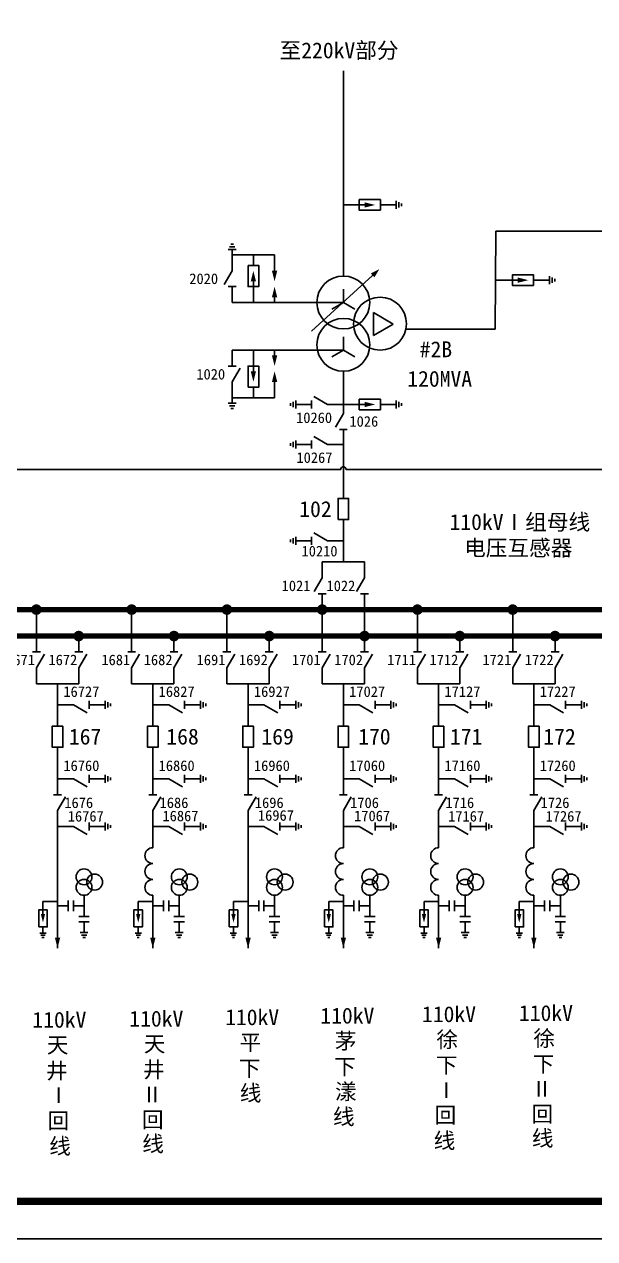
# Model space of a CAD drawing. Header units: millimetres. Extents: x -47 to 496, y -31 to 349.
# Drawn here: x 147.2 to 255, y -7.1 to 222.5 of the extents above; entities that cross this region are included whole.
import ezdxf
from ezdxf.enums import TextEntityAlignment as Align

# ---------------------------------------------------------------- set-up
doc = ezdxf.new("R2010")
doc.units = ezdxf.units.MM
doc.styles.get("Standard").update_dxf_attribs({"font": 'simsun.ttc'})

# ---------------------------------------------------------------- blocks, each defined once
blk = doc.blocks.new('完整图图框A3')
at = {"linetype": 'ByBlock'}
blk.add_lwpolyline([(-7.07, -7.07), (473.74, -7.07), (473.74, 325.25), (-7.07, 325.25)], close=True, dxfattribs=at)
at = {"linetype": 'ByBlock', "const_width": 1.41}
blk.add_lwpolyline([(0, 0), (466.67, 0), (466.67, 318.18), (0, 318.18)], close=True, dxfattribs=at)
at = {"linetype": 'ByBlock', "flags": 4}
blk.add_attdef('调度中心名称', text='', height=2.8, dxfattribs=at).set_placement((473.74, 326.73), align=Align.BOTTOM_RIGHT)
for tag, p, height in [('图纸名称', (370.49, 15.9), 4), ('编号', (442.65, 16.26), 3), ('制图', (380.51, 9.18), 3), ('现场', (408.55, 8.94), 3), ('绘制日期', (442.33, 8.94), 3), ('审核', (380.65, 2.1), 3), ('批准', (408.65, 2.1), 3), ('生效日期', (442.2, 1.94), 3)]:
    blk.add_attdef(tag, p, '', height=height, dxfattribs=at)
blk.add_attdef('页次', text='', height=3, dxfattribs=at).set_placement((466.75, -11.63), align=Align.MIDDLE_CENTER)
blk = doc.blocks.new('隔离开关')
at = {"color": 0, "linetype": 'ByBlock'}
for p, q in [((-1.5, 0), (1.1, -1.5)), ((1.5, 0.75), (1.5, -0.75))]:
    blk.add_line(p, q, dxfattribs=at)
at = {"color": 0, "linetype": 'ByBlock', "flags": 4}
blk.add_attdef('编号', text='', height=1.5, dxfattribs=at).set_placement((0.01, 2), align=Align.MIDDLE_CENTER)
blk = doc.blocks.new('断路器')
at = {"color": 0, "linetype": 'ByBlock'}
blk.add_lwpolyline([(-2, 1), (-2, -1), (2, -1), (2, 1)], close=True, dxfattribs=at)
at = {"color": 0, "linetype": 'ByBlock', "flags": 4}
blk.add_attdef('编号', text='', height=2.5, dxfattribs=at).set_placement((0, 2), align=Align.CENTER)
blk = doc.blocks.new('电容器')
at = {"color": 0, "linetype": 'ByBlock'}
for p, q in [((-1, -1), (-1, 1)), ((0, -1), (0, 1))]:
    blk.add_line(p, q, dxfattribs=at)
blk = doc.blocks.new('接地器')
at = {"color": 0, "linetype": 'ByBlock'}
for p, q in [((-1, 0.25), (-1, -0.25)), ((-0.5, 0.5), (-0.5, -0.5)), ((0, 0.75), (0, -0.75))]:
    blk.add_line(p, q, dxfattribs=at)
blk = doc.blocks.new('电压互感器')
at = {"color": 0, "linetype": 'ByBlock'}
for centre in [(0, -1.5), (-2, -2.5), (0, -3.5)]:
    blk.add_circle(centre, 1.5, dxfattribs=at)
blk = doc.blocks.new('出线箭头')
at = {"color": 0, "linetype": 'ByBlock'}
blk.add_lwpolyline([(0, -2, 1, 0, 0), (0, 0, 0, 0, 0)], format="xyseb", dxfattribs=at)
blk = doc.blocks.new('阻波器')
at = {"color": 0, "linetype": 'ByBlock'}
for centre in [(0, 7.5), (0, 4.5), (0, 1.5)]:
    blk.add_arc(centre, 1.5, 270, 90, dxfattribs=at)
blk = doc.blocks.new('刀闸')
at = {"color": 0, "linetype": 'ByBlock'}
for p, q in [((-1.5, 0), (1.1, -1.5)), ((1.5, 0.75), (1.5, -0.75))]:
    blk.add_line(p, q, dxfattribs=at)
at = {"color": 0, "linetype": 'ByBlock', "flags": 4}
blk.add_attdef('编号', text='', height=1.5, dxfattribs=at).set_placement((0, 1), align=Align.CENTER)
blk = doc.blocks.new('避雷器')
at = {"color": 0, "linetype": 'ByBlock'}
blk.add_line((1, 0), (2, 0), dxfattribs=at)
blk.add_lwpolyline([(-2, 1), (-2, -1), (2, -1), (2, 1)], close=True, dxfattribs=at)
blk.add_lwpolyline([(1, 0, 1, 0, 0), (-1, 0, 0, 0, 0)], format="xyseb", dxfattribs=at)
blk = doc.blocks.new('3绕组变压器2')
at = {"color": 0, "linetype": 'ByBlock', "ltscale": 0.4}
for p, q in [((0, 4), (0, 6.5)), ((-2.17, 2.75), (0, 4)), ((2.17, 2.75), (0, 4)), ((5.68, 2.1), (5.68, -2.23)), ((9.43, -0.06), (5.68, 2.1)), ((5.68, -2.23), (9.43, -0.06)), ((0, -5), (0, -2.5)), ((-2.17, -6.25), (0, -5)), ((2.17, -6.25), (0, -5))]:
    blk.add_line(p, q, dxfattribs=at)
for centre in [(0, 4), (6.93, 0), (0, -4)]:
    blk.add_circle(centre, 5, dxfattribs=at)
at = {"color": 0, "linetype": 'ByBlock', "flags": 4}
blk.add_attdef('编号', (14.86, -0.67), '', height=3, dxfattribs=at)

msp = doc.modelspace()

# ---------------------------------------------------------------- linework, layer by layer
for p, q in [((210.48, 188.31), (207.48, 188.31)), ((217.48, 188.31), (214.48, 188.31))]:
    msp.add_line(p, q)
at = {"color": 16, "linetype": 'ByBlock'}
for p, q in [((236.18, 164.84), (236.28, 183.34)), ((239.43, 174.09), (236.23, 174.09)), ((246.43, 174.09), (243.43, 174.09))]:
    msp.add_line(p, q, dxfattribs=at)
at = {"color": 16}
for p, q in [((327.88, 183.34), (236.28, 183.34)), ((236.18, 164.84), (219.3, 164.83)), ((206.98, 138.33), (110.65, 138.33)), ((327.47, 138.33), (207.98, 138.33))]:
    msp.add_line(p, q, dxfattribs=at)
at = {"color": 0, "linetype": 'ByBlock', "ltscale": 0.4}
for p, q in [((186.48, 175.87), (186.48, 179.87)), ((186.48, 178.87), (194.48, 178.87)), ((190.48, 176.87), (190.48, 178.87)), ((194.48, 175.87), (194.48, 178.87)), ((186.48, 172.87), (186.48, 169.87)), ((190.48, 173.87), (190.48, 169.87)), ((207.48, 169.87), (186.48, 169.87)), ((194.48, 170.87), (194.48, 169.87)), ((207.48, 160.87), (186.48, 160.87)), ((186.48, 157.87), (186.48, 160.87)), ((190.48, 156.87), (190.48, 160.87)), ((194.48, 159.87), (194.48, 160.87)), ((186.48, 154.87), (186.48, 150.87)), ((190.48, 153.87), (190.48, 151.87)), ((194.48, 154.87), (194.48, 151.87)), ((186.48, 151.87), (194.48, 151.87))]:
    msp.add_line(p, q, dxfattribs=at)
at = {"linetype": 'ByBlock'}
msp.add_line((201.43, 164.43), (213.01, 175), dxfattribs=at)
at = {"color": 1, "linetype": 'ByBlock'}
for p, q in [((207.48, 148.9), (207.48, 156.87)), ((201.48, 150.6), (198.48, 150.6)), ((207.48, 150.6), (204.48, 150.6)), ((210.48, 150.6), (207.48, 150.6)), ((217.48, 150.6), (214.48, 150.6)), ((207.48, 132.83), (207.48, 145.9)), ((201.48, 143.06), (198.48, 143.06)), ((207.48, 143.06), (204.48, 143.06)), ((207.48, 120.83), (207.48, 128.83)), ((201.48, 124.83), (198.48, 124.83)), ((207.48, 124.83), (204.48, 124.83)), ((203.48, 120.83), (211.48, 120.83)), ((203.48, 120.83), (203.48, 117.83)), ((211.48, 120.83), (211.48, 117.83)), ((203.48, 114.83), (203.48, 111.83)), ((211.48, 114.83), (211.48, 106.83)), ((149.48, 103.83), (149.48, 111.83)), ((167.48, 103.83), (167.48, 111.83)), ((185.48, 103.83), (185.48, 111.83)), ((203.48, 103.83), (203.48, 111.83)), ((221.48, 103.83), (221.48, 111.83)), ((239.48, 103.83), (239.48, 111.83)), ((157.48, 103.83), (157.48, 106.83)), ((175.48, 103.83), (175.48, 106.83)), ((193.48, 103.83), (193.48, 106.83)), ((211.48, 103.83), (211.48, 106.83)), ((229.48, 103.83), (229.48, 106.83)), ((247.48, 103.83), (247.48, 106.83)), ((149.48, 97.83), (149.48, 100.83)), ((157.48, 97.83), (157.48, 100.83)), ((167.48, 97.83), (167.48, 100.83)), ((175.48, 97.83), (175.48, 100.83)), ((185.48, 97.83), (185.48, 100.83)), ((193.48, 97.83), (193.48, 100.83)), ((203.48, 97.83), (203.48, 100.83)), ((211.48, 97.83), (211.48, 100.83)), ((221.48, 97.83), (221.48, 100.83)), ((229.48, 97.83), (229.48, 100.83)), ((239.48, 97.83), (239.48, 100.83)), ((247.48, 97.83), (247.48, 100.83)), ((157.48, 97.83), (149.48, 97.83)), ((153.48, 97.83), (153.48, 89.83)), ((175.48, 97.83), (167.48, 97.83)), ((171.48, 97.83), (171.48, 89.83)), ((193.48, 97.83), (185.48, 97.83)), ((189.48, 97.83), (189.48, 89.83)), ((211.48, 97.83), (203.48, 97.83)), ((207.48, 97.83), (207.48, 89.83)), ((229.48, 97.83), (221.48, 97.83)), ((225.48, 97.83), (225.48, 89.83)), ((247.48, 97.83), (239.48, 97.83)), ((243.48, 97.83), (243.48, 89.83)), ((153.48, 93.83), (156.48, 93.83)), ((159.48, 93.83), (162.48, 93.83)), ((171.48, 93.83), (174.48, 93.83)), ((177.48, 93.83), (180.48, 93.83)), ((189.48, 93.83), (192.48, 93.83)), ((195.48, 93.83), (198.48, 93.83)), ((207.48, 93.83), (210.48, 93.83)), ((213.48, 93.83), (216.48, 93.83)), ((225.48, 93.83), (228.48, 93.83)), ((231.48, 93.83), (234.48, 93.83)), ((243.48, 93.83), (246.48, 93.83)), ((249.48, 93.83), (252.48, 93.83)), ((153.48, 85.83), (153.48, 76.83)), ((171.48, 85.83), (171.48, 76.83)), ((189.48, 85.83), (189.48, 76.83)), ((207.48, 85.83), (207.48, 76.83)), ((225.48, 85.83), (225.48, 76.83)), ((243.48, 85.83), (243.48, 76.83)), ((153.48, 79.83), (156.48, 79.83)), ((159.48, 79.83), (162.48, 79.83)), ((171.48, 79.83), (174.48, 79.83)), ((177.48, 79.83), (180.48, 79.83)), ((189.48, 79.83), (192.48, 79.83)), ((195.48, 79.83), (198.48, 79.83)), ((207.48, 79.83), (210.48, 79.83)), ((213.48, 79.83), (216.48, 79.83)), ((225.48, 79.83), (228.48, 79.83)), ((231.48, 79.83), (234.48, 79.83)), ((243.48, 79.83), (246.48, 79.83)), ((249.48, 79.83), (252.48, 79.83)), ((153.48, 73.83), (153.48, 57.83)), ((171.48, 73.83), (171.48, 66.83)), ((189.48, 73.83), (189.48, 66.83)), ((207.48, 73.83), (207.48, 66.83)), ((225.48, 73.83), (225.48, 66.83)), ((243.48, 73.83), (243.48, 66.83)), ((153.48, 70.83), (156.48, 70.83)), ((159.48, 70.83), (162.48, 70.83)), ((171.48, 70.83), (174.48, 70.83)), ((177.48, 70.83), (180.48, 70.83)), ((189.48, 70.83), (192.48, 70.83)), ((195.48, 70.83), (198.48, 70.83)), ((207.48, 70.83), (210.48, 70.83)), ((213.48, 70.83), (216.48, 70.83)), ((225.48, 70.83), (228.48, 70.83)), ((231.48, 70.83), (234.48, 70.83)), ((243.48, 70.83), (246.48, 70.83)), ((249.48, 70.83), (252.48, 70.83)), ((189.48, 66.83), (189.48, 47.83)), ((153.48, 57.83), (153.48, 47.83)), ((158.48, 57.83), (158.48, 53.83)), ((171.48, 57.83), (171.48, 47.83)), ((176.48, 57.83), (176.48, 53.83)), ((194.48, 57.83), (194.48, 53.83)), ((207.48, 57.83), (207.48, 47.83)), ((212.48, 57.83), (212.48, 53.83)), ((225.48, 57.83), (225.48, 47.83)), ((230.48, 57.83), (230.48, 53.83)), ((243.48, 57.83), (243.48, 47.83)), ((248.48, 57.83), (248.48, 53.83)), ((150.72, 55.07), (150.72, 56.66)), ((153.48, 55.83), (155.48, 55.83)), ((156.48, 55.83), (158.48, 55.83)), ((168.72, 55.07), (168.72, 56.66)), ((171.48, 55.83), (173.48, 55.83)), ((174.48, 55.83), (176.48, 55.83)), ((186.72, 55.07), (186.72, 56.66)), ((189.48, 55.83), (191.48, 55.83)), ((192.48, 55.83), (194.48, 55.83)), ((204.72, 55.07), (204.72, 56.66)), ((207.48, 55.83), (209.48, 55.83)), ((210.48, 55.83), (212.48, 55.83)), ((222.72, 55.07), (222.72, 56.66)), ((225.48, 55.83), (227.48, 55.83)), ((228.48, 55.83), (230.48, 55.83)), ((240.72, 55.07), (240.72, 56.66)), ((243.48, 55.83), (245.48, 55.83)), ((246.48, 55.83), (248.48, 55.83)), ((158.48, 52.83), (158.48, 50.83)), ((176.48, 52.83), (176.48, 50.83)), ((194.48, 52.83), (194.48, 50.83)), ((212.48, 52.83), (212.48, 50.83)), ((230.48, 52.83), (230.48, 50.83)), ((248.48, 52.83), (248.48, 50.83)), ((150.72, 50.67), (150.72, 51.87)), ((168.72, 50.67), (168.72, 51.87)), ((186.72, 50.67), (186.72, 51.87)), ((204.72, 50.67), (204.72, 51.87)), ((222.72, 50.67), (222.72, 51.87)), ((240.72, 50.67), (240.72, 51.87))]:
    msp.add_line(p, q, dxfattribs=at)
at = {"color": 1}
for p, q in [((153.48, 56.66), (150.72, 56.66)), ((171.48, 56.66), (168.72, 56.66)), ((189.48, 56.66), (186.72, 56.66)), ((207.48, 56.66), (204.72, 56.66)), ((225.48, 56.66), (222.72, 56.66)), ((243.48, 56.66), (240.72, 56.66))]:
    msp.add_line(p, q, dxfattribs=at)
msp.add_lwpolyline([(207.48, 174.87), (207.48, 174.87), (207.48, 213.64), (207.48, 213.64)])
at = {"color": 0, "linetype": 'ByBlock'}
for points in [[(194.48, 175.87, 1, 0, 0), (194.48, 173.87, 0, 0, 0)], [(194.48, 170.87, 1, 0, 0), (194.48, 172.87, 0, 0, 0)], [(194.48, 159.87, 1, 0, 0), (194.48, 157.87, 0, 0, 0)], [(194.48, 154.87, 1, 0, 0), (194.48, 156.87, 0, 0, 0)]]:
    msp.add_lwpolyline(points, format="xyseb", dxfattribs=at)
at = {"linetype": 'ByBlock'}
msp.add_lwpolyline([(213.01, 175, 1, 0, 0), (214.27, 176.16, 0, 0, 0)], format="xyseb", dxfattribs=at)
at = {"color": 1, "linetype": 'ByBlock', "const_width": 1}
for points in [[(149.98, 111.83, 1), (148.98, 111.83), (149.98, 111.83, -1), (148.98, 111.83)], [(167.98, 111.83, 1), (166.98, 111.83), (167.98, 111.83, -1), (166.98, 111.83)], [(185.98, 111.83, 1), (184.98, 111.83), (185.98, 111.83, -1), (184.98, 111.83)], [(203.98, 111.83, 1), (202.98, 111.83), (203.98, 111.83, -1), (202.98, 111.83)], [(202.98, 111.83, 1), (203.98, 111.83), (202.98, 111.83, -1), (203.98, 111.83)], [(221.98, 111.83, 1), (220.98, 111.83), (221.98, 111.83, -1), (220.98, 111.83)], [(239.98, 111.83, 1), (238.98, 111.83), (239.98, 111.83, -1), (238.98, 111.83)], [(157.98, 106.83, 1), (156.98, 106.83), (157.98, 106.83, -1), (156.98, 106.83)], [(175.98, 106.83, 1), (174.98, 106.83), (175.98, 106.83, -1), (174.98, 106.83)], [(193.98, 106.83, 1), (192.98, 106.83), (193.98, 106.83, -1), (192.98, 106.83)], [(211.98, 106.83, 1), (210.98, 106.83), (211.98, 106.83, -1), (210.98, 106.83)], [(210.98, 106.83, 1), (211.98, 106.83), (210.98, 106.83, -1), (211.98, 106.83)], [(229.98, 106.83, 1), (228.98, 106.83), (229.98, 106.83, -1), (228.98, 106.83)], [(247.98, 106.83, 1), (246.98, 106.83), (247.98, 106.83, -1), (246.98, 106.83)]]:
    msp.add_lwpolyline(points, format="xyb", dxfattribs=at)
at = {"color": 1, "const_width": 1}
for points in [[(9.03, 111.83), (318.48, 111.83)], [(9.03, 106.83), (318.48, 106.83)]]:
    msp.add_lwpolyline(points, dxfattribs=at)
at = {"color": 1}
msp.add_arc((207.48, 138.33), 0.5, 0, 180, dxfattribs=at)
at = {"color": 1, "linetype": 'ByBlock'}
for p in [(149.48, 111.83), (167.48, 111.83), (185.48, 111.83), (203.48, 111.83), (203.48, 111.83), (221.48, 111.83), (239.48, 111.83), (157.48, 106.83), (175.48, 106.83), (193.48, 106.83), (211.48, 106.83), (211.48, 106.83), (229.48, 106.83), (247.48, 106.83)]:
    msp.add_point(p, dxfattribs=at)

# ---------------------------------------------------------------- block references
msp.add_blockref('完整图图框A3', (0, 0))
at = {"rotation": 180}
for name, p in [('避雷器', (212.48, 188.31)), ('接地器', (217.48, 188.31))]:
    msp.add_blockref(name, p, dxfattribs=at)
at = {"color": 0, "linetype": 'ByBlock', "xscale": -1, "rotation": 90}
for name, p in [('接地器', (186.48, 179.87)), ('避雷器', (190.48, 174.87))]:
    msp.add_blockref(name, p, dxfattribs=at)
at = {"color": 0, "linetype": 'ByBlock'}
ref = msp.add_blockref('刀闸', (186.48, 174.37), dxfattribs=dict(at, rotation=270))
ref.add_attrib('编号', '2020', dxfattribs={"color": 0, "height": 2}).set_placement((178.37, 174.37), align=Align.MIDDLE_LEFT)
at = {"color": 0, "linetype": 'ByBlock', "lineweight": -2}
msp.add_blockref('3绕组变压器2', (207.48, 165.87), dxfattribs=at)
at = {"color": 16, "linetype": 'ByBlock', "rotation": 180}
for name, p in [('避雷器', (241.43, 174.09)), ('接地器', (246.43, 174.09))]:
    msp.add_blockref(name, p, dxfattribs=at)
at = {"color": 0, "linetype": 'ByBlock'}
ref = msp.add_blockref('刀闸', (186.48, 156.37), dxfattribs=dict(at, rotation=90))
ref.add_attrib('编号', '1020', (179.7, 155.32), dxfattribs={"color": 0, "height": 2})
at = {"color": 0, "linetype": 'ByBlock', "rotation": 90}
for name, p in [('避雷器', (190.48, 155.87)), ('接地器', (186.48, 150.87))]:
    msp.add_blockref(name, p, dxfattribs=at)
at = {"color": 1, "linetype": 'ByBlock'}
ref = msp.add_blockref('隔离开关', (202.98, 150.6), dxfattribs=dict(at, rotation=180))
ref.add_attrib('编号', '10260', dxfattribs={"color": 0, "height": 2}).set_placement((201.95, 148.1), align=Align.MIDDLE_CENTER)
for name, p, rotation in [('避雷器', (212.48, 150.6), 180), ('接地器', (217.48, 150.6), 180), ('接地器', (162.48, 93.83), 180), ('接地器', (180.48, 93.83), 180), ('接地器', (198.48, 93.83), 180), ('接地器', (216.48, 93.83), 180), ('接地器', (234.48, 93.83), 180), ('接地器', (252.48, 93.83), 180), ('接地器', (162.48, 79.83), 180), ('接地器', (180.48, 79.83), 180), ('接地器', (198.48, 79.83), 180), ('接地器', (216.48, 79.83), 180), ('接地器', (234.48, 79.83), 180), ('接地器', (252.48, 79.83), 180), ('接地器', (162.48, 70.83), 180), ('接地器', (180.48, 70.83), 180), ('接地器', (198.48, 70.83), 180), ('接地器', (216.48, 70.83), 180), ('接地器', (234.48, 70.83), 180), ('接地器', (252.48, 70.83), 180), ('阻波器', (171.48, 66.83), 180), ('阻波器', (207.48, 66.83), 180), ('阻波器', (225.48, 66.83), 180), ('阻波器', (243.48, 66.83), 180), ('电压互感器', (158.48, 57.83), 180), ('电压互感器', (176.48, 57.83), 180), ('电压互感器', (194.48, 57.83), 180), ('电压互感器', (212.48, 57.83), 180), ('电压互感器', (230.48, 57.83), 180), ('电压互感器', (248.48, 57.83), 180), ('电容器', (155.48, 55.83), 180), ('电容器', (173.48, 55.83), 180), ('电容器', (191.48, 55.83), 180), ('电容器', (209.48, 55.83), 180), ('电容器', (227.48, 55.83), 180), ('电容器', (245.48, 55.83), 180), ('电容器', (158.48, 53.83), 90), ('电容器', (176.48, 53.83), 90), ('电容器', (194.48, 53.83), 90), ('电容器', (212.48, 53.83), 90), ('电容器', (230.48, 53.83), 90), ('电容器', (248.48, 53.83), 90), ('接地器', (158.48, 50.83), 90), ('接地器', (176.48, 50.83), 90), ('接地器', (194.48, 50.83), 90), ('接地器', (212.48, 50.83), 90), ('接地器', (230.48, 50.83), 90), ('接地器', (248.48, 50.83), 90), ('出线箭头', (153.48, 47.83), 180), ('出线箭头', (171.48, 47.83), 180), ('出线箭头', (189.48, 47.83), 180), ('出线箭头', (207.48, 47.83), 180), ('出线箭头', (225.48, 47.83), 180), ('出线箭头', (243.48, 47.83), 180)]:
    msp.add_blockref(name, p, dxfattribs=dict(at, rotation=rotation))
for p in [(198.48, 150.6), (198.48, 143.06), (198.48, 124.83)]:
    msp.add_blockref('接地器', p, dxfattribs=at)
ref = msp.add_blockref('隔离开关', (207.48, 147.4), dxfattribs=dict(at, rotation=270))
ref.add_attrib('编号', '1026', dxfattribs={"color": 0, "height": 2}).set_placement((211.35, 147.4), align=Align.MIDDLE_CENTER)
ref = msp.add_blockref('隔离开关', (202.98, 143.06), dxfattribs=dict(at, rotation=180))
ref.add_attrib('编号', '10267', dxfattribs={"color": 0, "height": 2}).set_placement((202.02, 140.56), align=Align.MIDDLE_CENTER)
ref = msp.add_blockref('断路器', (207.48, 130.83), dxfattribs=dict(at, rotation=90))
ref.add_attrib('编号', '102', dxfattribs={"color": 0, "height": 3}).set_placement((202.21, 130.83), align=Align.MIDDLE_CENTER)
ref = msp.add_blockref('隔离开关', (202.98, 124.83), dxfattribs=dict(at, rotation=180))
ref.add_attrib('编号', '10210', dxfattribs={"color": 0, "height": 2}).set_placement((202.98, 122.89), align=Align.MIDDLE_CENTER)
ref = msp.add_blockref('隔离开关', (203.48, 116.33), dxfattribs=dict(at, rotation=270))
ref.add_attrib('编号', '1021', dxfattribs={"color": 0, "height": 2}).set_placement((198.54, 116.33), align=Align.MIDDLE_CENTER)
ref = msp.add_blockref('隔离开关', (211.48, 116.33), dxfattribs=dict(at, rotation=270))
ref.add_attrib('编号', '1022', dxfattribs={"color": 0, "height": 2}).set_placement((207.02, 116.33), align=Align.MIDDLE_CENTER)
ref = msp.add_blockref('隔离开关', (149.48, 102.33), dxfattribs=dict(at, rotation=90))
ref.add_attrib('编号', '1671', dxfattribs={"color": 0, "height": 2}).set_placement((146.48, 102.33), align=Align.MIDDLE_CENTER)
ref = msp.add_blockref('隔离开关', (157.48, 102.33), dxfattribs=dict(at, rotation=90))
ref.add_attrib('编号', '1672', dxfattribs={"color": 0, "height": 2}).set_placement((154.48, 102.33), align=Align.MIDDLE_CENTER)
ref = msp.add_blockref('隔离开关', (167.48, 102.33), dxfattribs=dict(at, rotation=90))
ref.add_attrib('编号', '1681', dxfattribs={"color": 0, "height": 2}).set_placement((164.48, 102.33), align=Align.MIDDLE_CENTER)
ref = msp.add_blockref('隔离开关', (175.48, 102.33), dxfattribs=dict(at, rotation=90))
ref.add_attrib('编号', '1682', dxfattribs={"color": 0, "height": 2}).set_placement((172.48, 102.33), align=Align.MIDDLE_CENTER)
ref = msp.add_blockref('隔离开关', (185.48, 102.33), dxfattribs=dict(at, rotation=90))
ref.add_attrib('编号', '1691', dxfattribs={"color": 0, "height": 2}).set_placement((182.48, 102.33), align=Align.MIDDLE_CENTER)
ref = msp.add_blockref('隔离开关', (193.48, 102.33), dxfattribs=dict(at, rotation=90))
ref.add_attrib('编号', '1692', dxfattribs={"color": 0, "height": 2}).set_placement((190.48, 102.33), align=Align.MIDDLE_CENTER)
ref = msp.add_blockref('隔离开关', (203.48, 102.33), dxfattribs=dict(at, rotation=90))
ref.add_attrib('编号', '1701', dxfattribs={"color": 0, "height": 2}).set_placement((200.48, 102.33), align=Align.MIDDLE_CENTER)
ref = msp.add_blockref('隔离开关', (211.48, 102.33), dxfattribs=dict(at, rotation=90))
ref.add_attrib('编号', '1702', dxfattribs={"color": 0, "height": 2}).set_placement((208.48, 102.33), align=Align.MIDDLE_CENTER)
ref = msp.add_blockref('隔离开关', (221.48, 102.33), dxfattribs=dict(at, rotation=90))
ref.add_attrib('编号', '1711', dxfattribs={"color": 0, "height": 2}).set_placement((218.48, 102.33), align=Align.MIDDLE_CENTER)
ref = msp.add_blockref('隔离开关', (229.48, 102.33), dxfattribs=dict(at, rotation=90))
ref.add_attrib('编号', '1712', dxfattribs={"color": 0, "height": 2}).set_placement((226.48, 102.33), align=Align.MIDDLE_CENTER)
ref = msp.add_blockref('隔离开关', (239.48, 102.33), dxfattribs=dict(at, rotation=90))
ref.add_attrib('编号', '1721', dxfattribs={"color": 0, "height": 2}).set_placement((236.48, 102.33), align=Align.MIDDLE_CENTER)
ref = msp.add_blockref('隔离开关', (247.48, 102.33), dxfattribs=dict(at, rotation=90))
ref.add_attrib('编号', '1722', dxfattribs={"color": 0, "height": 2}).set_placement((244.48, 102.33), align=Align.MIDDLE_CENTER)
ref = msp.add_blockref('隔离开关', (157.98, 93.83), dxfattribs=at)
ref.add_attrib('编号', '16727', dxfattribs={"color": 0, "height": 2}).set_placement((157.98, 96.33), align=Align.MIDDLE_CENTER)
ref = msp.add_blockref('隔离开关', (175.98, 93.83), dxfattribs=at)
ref.add_attrib('编号', '16827', dxfattribs={"color": 0, "height": 2}).set_placement((175.98, 96.33), align=Align.MIDDLE_CENTER)
ref = msp.add_blockref('隔离开关', (193.98, 93.83), dxfattribs=at)
ref.add_attrib('编号', '16927', dxfattribs={"color": 0, "height": 2}).set_placement((193.98, 96.33), align=Align.MIDDLE_CENTER)
ref = msp.add_blockref('隔离开关', (211.98, 93.83), dxfattribs=at)
ref.add_attrib('编号', '17027', dxfattribs={"color": 0, "height": 2}).set_placement((211.98, 96.33), align=Align.MIDDLE_CENTER)
ref = msp.add_blockref('隔离开关', (229.98, 93.83), dxfattribs=at)
ref.add_attrib('编号', '17127', dxfattribs={"color": 0, "height": 2}).set_placement((229.98, 96.33), align=Align.MIDDLE_CENTER)
ref = msp.add_blockref('隔离开关', (247.98, 93.83), dxfattribs=at)
ref.add_attrib('编号', '17227', dxfattribs={"color": 0, "height": 2}).set_placement((247.98, 96.33), align=Align.MIDDLE_CENTER)
ref = msp.add_blockref('断路器', (153.48, 87.83), dxfattribs=dict(at, rotation=270))
ref.add_attrib('编号', '167', dxfattribs={"color": 0, "height": 3}).set_placement((158.68, 87.83), align=Align.MIDDLE_CENTER)
ref = msp.add_blockref('断路器', (171.48, 87.83), dxfattribs=dict(at, rotation=270))
ref.add_attrib('编号', '168', dxfattribs={"color": 0, "height": 3}).set_placement((177.1, 87.83), align=Align.MIDDLE_CENTER)
ref = msp.add_blockref('断路器', (189.48, 87.83), dxfattribs=dict(at, rotation=270))
ref.add_attrib('编号', '169', dxfattribs={"color": 0, "height": 3}).set_placement((195.06, 87.83), align=Align.MIDDLE_CENTER)
ref = msp.add_blockref('断路器', (207.48, 87.83), dxfattribs=dict(at, rotation=270))
ref.add_attrib('编号', '170', dxfattribs={"color": 0, "height": 3}).set_placement((213.35, 87.83), align=Align.MIDDLE_CENTER)
ref = msp.add_blockref('断路器', (225.48, 87.83), dxfattribs=dict(at, rotation=270))
ref.add_attrib('编号', '171', dxfattribs={"color": 0, "height": 3}).set_placement((230.69, 87.83), align=Align.MIDDLE_CENTER)
ref = msp.add_blockref('断路器', (243.48, 87.83), dxfattribs=dict(at, rotation=270))
ref.add_attrib('编号', '172', dxfattribs={"color": 0, "height": 3}).set_placement((248.33, 87.83), align=Align.MIDDLE_CENTER)
ref = msp.add_blockref('隔离开关', (157.98, 79.83), dxfattribs=at)
ref.add_attrib('编号', '16760', dxfattribs={"color": 0, "height": 2}).set_placement((157.98, 82.33), align=Align.MIDDLE_CENTER)
ref = msp.add_blockref('隔离开关', (175.98, 79.83), dxfattribs=at)
ref.add_attrib('编号', '16860', dxfattribs={"color": 0, "height": 2}).set_placement((175.98, 82.33), align=Align.MIDDLE_CENTER)
ref = msp.add_blockref('隔离开关', (193.98, 79.83), dxfattribs=at)
ref.add_attrib('编号', '16960', dxfattribs={"color": 0, "height": 2}).set_placement((193.98, 82.33), align=Align.MIDDLE_CENTER)
ref = msp.add_blockref('隔离开关', (211.98, 79.83), dxfattribs=at)
ref.add_attrib('编号', '17060', dxfattribs={"color": 0, "height": 2}).set_placement((211.98, 82.33), align=Align.MIDDLE_CENTER)
ref = msp.add_blockref('隔离开关', (229.98, 79.83), dxfattribs=at)
ref.add_attrib('编号', '17160', dxfattribs={"color": 0, "height": 2}).set_placement((229.98, 82.33), align=Align.MIDDLE_CENTER)
ref = msp.add_blockref('隔离开关', (247.98, 79.83), dxfattribs=at)
ref.add_attrib('编号', '17260', dxfattribs={"color": 0, "height": 2}).set_placement((247.98, 82.33), align=Align.MIDDLE_CENTER)
ref = msp.add_blockref('隔离开关', (153.48, 75.33), dxfattribs=dict(at, rotation=90))
ref.add_attrib('编号', '1676', dxfattribs={"color": 0, "height": 2}).set_placement((157.48, 75.33), align=Align.MIDDLE_CENTER)
ref = msp.add_blockref('隔离开关', (171.48, 75.33), dxfattribs=dict(at, rotation=90))
ref.add_attrib('编号', '1686', dxfattribs={"color": 0, "height": 2}).set_placement((175.48, 75.33), align=Align.MIDDLE_CENTER)
ref = msp.add_blockref('隔离开关', (189.48, 75.33), dxfattribs=dict(at, rotation=90))
ref.add_attrib('编号', '1696', dxfattribs={"color": 0, "height": 2}).set_placement((193.48, 75.33), align=Align.MIDDLE_CENTER)
ref = msp.add_blockref('隔离开关', (207.48, 75.33), dxfattribs=dict(at, rotation=90))
ref.add_attrib('编号', '1706', dxfattribs={"color": 0, "height": 2}).set_placement((211.48, 75.33), align=Align.MIDDLE_CENTER)
ref = msp.add_blockref('隔离开关', (225.48, 75.33), dxfattribs=dict(at, rotation=90))
ref.add_attrib('编号', '1716', dxfattribs={"color": 0, "height": 2}).set_placement((229.48, 75.33), align=Align.MIDDLE_CENTER)
ref = msp.add_blockref('隔离开关', (243.48, 75.33), dxfattribs=dict(at, rotation=90))
ref.add_attrib('编号', '1726', dxfattribs={"color": 0, "height": 2}).set_placement((247.48, 75.33), align=Align.MIDDLE_CENTER)
ref = msp.add_blockref('隔离开关', (157.98, 70.83), dxfattribs=at)
ref.add_attrib('编号', '16767', dxfattribs={"color": 0, "height": 2}).set_placement((158.81, 72.78), align=Align.MIDDLE_CENTER)
ref = msp.add_blockref('隔离开关', (175.98, 70.83), dxfattribs=at)
ref.add_attrib('编号', '16867', dxfattribs={"color": 0, "height": 2}).set_placement((176.7, 72.83), align=Align.MIDDLE_CENTER)
ref = msp.add_blockref('隔离开关', (193.98, 70.83), dxfattribs=at)
ref.add_attrib('编号', '16967', dxfattribs={"color": 0, "height": 2}).set_placement((194.74, 72.93), align=Align.MIDDLE_CENTER)
ref = msp.add_blockref('隔离开关', (211.98, 70.83), dxfattribs=at)
ref.add_attrib('编号', '17067', dxfattribs={"color": 0, "height": 2}).set_placement((212.91, 72.84), align=Align.MIDDLE_CENTER)
ref = msp.add_blockref('隔离开关', (229.98, 70.83), dxfattribs=at)
ref.add_attrib('编号', '17167', dxfattribs={"color": 0, "height": 2}).set_placement((230.68, 72.78), align=Align.MIDDLE_CENTER)
ref = msp.add_blockref('隔离开关', (247.98, 70.83), dxfattribs=at)
ref.add_attrib('编号', '17267', dxfattribs={"color": 0, "height": 2}).set_placement((249.09, 72.78), align=Align.MIDDLE_CENTER)
at = {"color": 1, "linetype": 'ByBlock', "xscale": 0.8000000000000007, "yscale": 0.8000000000000007, "zscale": 0.8, "rotation": 90}
for name, p in [('避雷器', (150.72, 53.47)), ('避雷器', (168.72, 53.47)), ('避雷器', (186.72, 53.47)), ('避雷器', (204.72, 53.47)), ('避雷器', (222.72, 53.47)), ('避雷器', (240.72, 53.47)), ('接地器', (150.72, 50.67)), ('接地器', (168.72, 50.67)), ('接地器', (186.72, 50.67)), ('接地器', (204.72, 50.67)), ('接地器', (222.72, 50.67)), ('接地器', (240.72, 50.67))]:
    msp.add_blockref(name, p, dxfattribs=at)

# ---------------------------------------------------------------- texts
for s, p in [('至220kV部分', (195.43, 216.03)), ('#2B', (221.91, 159.53)), ('120MVA', (219.56, 153.95)), ('110kVⅠ组母线', (227.54, 126.88)), ('电压互感器', (230.3, 122)), ('110kV', (222.34, 33.86)), ('110kV', (240.66, 34.08)), ('110kV', (148.72, 32.81)), ('110kV', (167.04, 33.02)), ('110kV', (185.14, 33.29)), ('110kV', (203.13, 33.59)), ('茅', (205.87, 28.81)), ('徐', (225.07, 29.09)), ('徐', (243.39, 29.3)), ('天', (151.45, 28.04)), ('天', (169.77, 28.25)), ('平', (187.87, 28.52)), ('下', (243.25, 24.44)), ('井', (151.31, 23.17)), ('井', (169.63, 23.39)), ('下', (187.74, 23.65)), ('下', (205.73, 23.95)), ('下', (224.93, 24.23)), ('Ⅰ', (151.64, 18.56)), ('Ⅱ', (169.3, 18.69)), ('线', (187.91, 18.96)), ('漾', (205.9, 19.25)), ('Ⅰ', (224.9, 19.5)), ('Ⅱ', (242.92, 19.75)), ('回', (151.56, 13.73)), ('回', (169.43, 13.94)), ('线', (205.52, 14.5)), ('回', (224.73, 14.78)), ('回', (243.04, 15)), ('线', (243.09, 10.43)), ('线', (151.9, 8.93)), ('线', (169.48, 9.38)), ('线', (224.54, 9.98))]:
    msp.add_text(s, height=3).set_placement(p)

doc.saveas('drawing.dxf')
